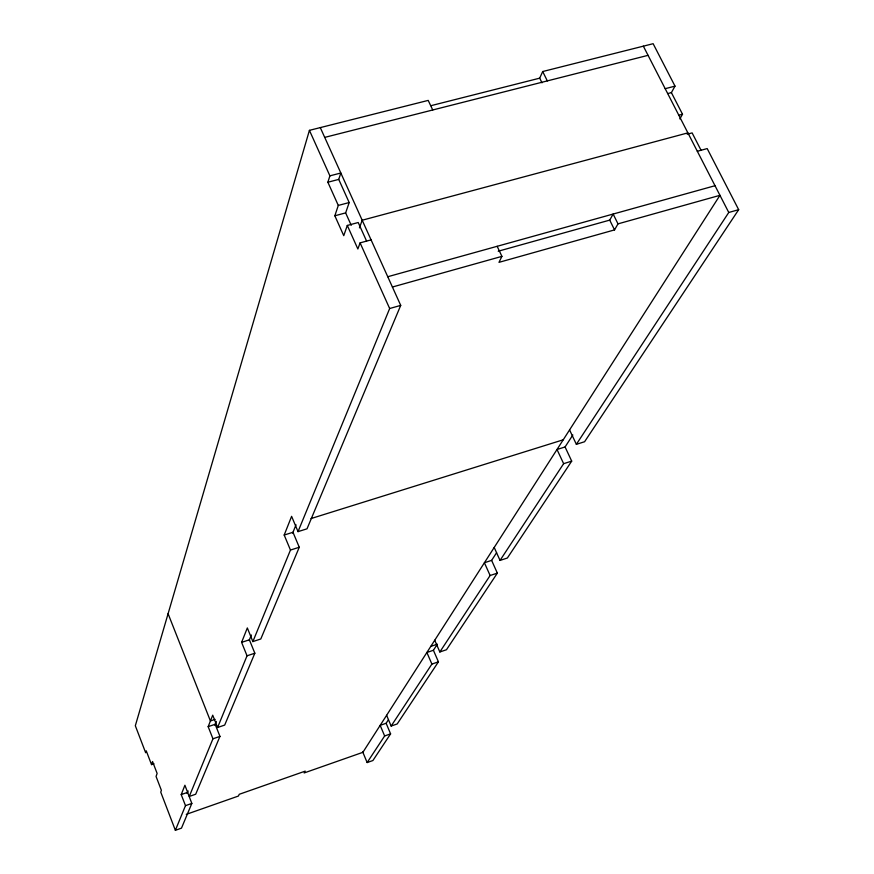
<?xml version="1.0" encoding="UTF-8"?>
<svg xmlns="http://www.w3.org/2000/svg" width="874" height="874" viewBox="0 0 874 874"><rect width="100%" height="100%" fill="white"/><g stroke="black" fill="none" stroke-linecap="round" stroke-linejoin="round"><path stroke-width="1.31" d="M432.728 109.982L428.205 100.401L309.418 130.346L135.328 725.748L145.652 752.722L146.253 750.842L151.53 764.619L153.955 763.778M366.577 241.06L358.209 222.52L347.295 225.448L343.755 235.663L334.84 215.78L338.293 205.434L327.87 182.229L329.902 175.849L309.418 130.346M351.228 225.306L345.645 212.895L349.185 202.539L338.73 179.399L340.827 173.008L329.902 175.849M151.53 764.619L152.557 761.527L157.123 773.424L156.064 776.462L161.384 790.336L160.74 792.106L175.368 830.3L181.475 828.148L191.832 803.435L184.917 785.245L181.213 794.586L185.485 805.653L175.368 830.3M359.443 227.885L362.186 220.226L687.882 132.881M371.079 239.88L360.088 242.874L357.87 248.981L347.295 225.448M208.165 726.655L215.157 724.284L219.953 736.4L195.7 794.226L189.265 796.465L212.95 738.792L208.165 726.655L212.721 715.183L217.593 727.496L224.694 725.081L254.837 653.217L249.396 639.812L241.606 642.368L247.036 655.795L217.593 727.496M241.606 642.368L247.331 627.947L252.87 641.592L260.802 638.981L299.269 547.266L292.987 532.277L284.192 535.041L290.463 550.052L252.87 641.592M284.192 535.041L291.61 516.348L298.023 531.632L307.014 528.814L400.718 305.387L320.288 127.604M187.112 793.472L188.139 790.948M214.775 725.223L216.315 721.432M249.101 640.555L251.351 634.994M292.648 533.129L296.024 524.793M298.023 531.632L389.662 308.522L360.088 242.874M542 82.822L539.706 78.157L542.699 71.537L653.129 43.7L675.001 86.133L671.396 92.622L667.736 93.573M497.164 246.304L501.916 256.366L498.999 262.342L614.553 229.895L617.994 223.864L719.947 195.328L362.885 752.317L304.174 772.944L305.201 771.141L239.257 794.291L238.405 796.05L186.282 814.36M498.213 251.22L609.724 220.117L613.144 214.054L617.994 223.864M679.841 118.919L682.518 114.243L671.396 92.622M362.568 751.553L367.146 762.565L384.636 735.963L380.168 725.344L386.133 723.268L388.307 719.914M386.614 715.293L391.148 726.054L431.887 664.076L426.883 652.485L433.417 650.267L437.361 644.182L430.773 646.399M434.739 640.227L439.841 651.982L490.117 575.507L484.404 562.747L491.625 560.376L496.585 552.718M494.203 547.463L500.037 560.42L563.632 463.679L557.011 449.498L565.074 446.964L572.841 434.979M569.575 429.899L576.359 444.331L728.763 212.48L738.672 209.684L707.186 148.58L697.321 151.268M386.133 723.268L390.602 733.876L372.903 760.533L367.146 762.565M433.417 650.267L438.431 661.847L397.2 723.945L391.148 726.054M491.625 560.376L497.35 573.125L446.472 649.732L439.841 651.982M565.074 446.964L571.705 461.133L507.379 558.005L500.037 560.42M738.672 209.684L584.586 441.741L576.359 444.331M185.485 805.653L191.832 803.435M384.636 735.963L390.602 733.876M181.213 794.586L187.549 792.379M212.95 738.792L219.953 736.4M431.887 664.076L438.431 661.847M215.124 719.378L210.426 720.963L168.081 613.701M247.036 655.795L254.837 653.217M490.117 575.507L497.35 573.125M290.463 550.052L299.269 547.266M563.632 463.679L571.705 461.133M311.046 518.555L563.227 439.797M389.662 308.522L400.718 305.387M392.404 287.022L501.916 256.366M387.75 276.73L715.019 185.714M687.215 134.225L692.121 132.903L701.024 150.219M334.84 215.78L345.645 212.895M338.293 205.434L349.185 202.539M678.847 115.215L682.518 114.243M327.87 182.229L338.73 179.399M665.19 88.689L675.001 86.133M430.969 105.678L539.706 78.157M324.713 137.393L648.06 55.335M643.351 46.169L728.763 212.48M542.699 71.537L547.321 80.9M609.724 220.117L614.553 229.895"/></g></svg>
